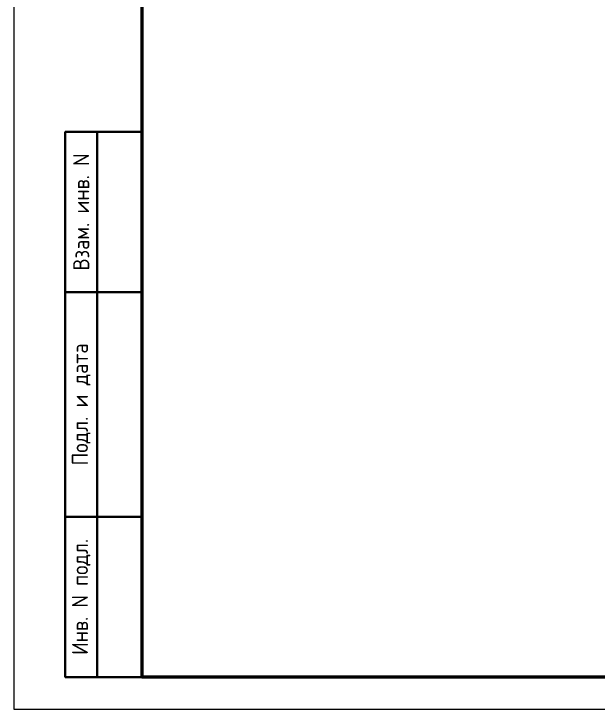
# Model space of a CAD drawing. Header units: millimetres. Extents: x 1499747 to 4230374, y -28481 to 441852.
# Drawn here: x 4000660 to 4019605, y 351399 to 373938 of the extents above; entities that cross this region are included whole.
import ezdxf
from ezdxf.enums import TextEntityAlignment as Align

# ---------------------------------------------------------------- set-up
doc = ezdxf.new("R2010")
doc.units = ezdxf.units.MM
doc.header["$MEASUREMENT"] = 0
doc.styles.add('СПДС', font='isocpeur.ttf', dxfattribs={"width": 0.9})

# ---------------------------------------------------------------- blocks, each defined once
blk = doc.blocks.new('*U32')
at = {"lineweight": 0}
blk.add_lwpolyline([(-415, -5), (5, -5), (5, 292), (-415, 292)], close=True, dxfattribs=at)
at = {"color": 0, "linetype": 'Continuous', "lineweight": 50}
blk.add_lwpolyline([(-395, 287), (0, 287), (0, 0), (-395, 0)], close=True, dxfattribs=at)
at = {"lineweight": 35}
for points in [[(-395, 85), (-407, 85), (-407, 0), (-395, 0)], [(-402, 0), (-402, 85)], [(-395, 60), (-407, 60)], [(-395, 25), (-407, 25)]]:
    blk.add_lwpolyline(points, dxfattribs=at)
at = {"lineweight": -2, "char_height": 2.5, "attachment_point": 5, "rotation": 90, "style": 'СПДС'}
for s, insert, width in [('Взам. инв. N', (-404.5, 72.5), 24.9913), ('Подл. и дата', (-404.5, 42.5), 34.9913), ('Инв. N подл.', (-404.5, 12.5), 24.9913)]:
    blk.add_mtext(s, dxfattribs=dict(at, insert=insert, width=width))
at = {"style": 'СПДС'}
for tag, p in [('ШИФР_ПРОЕКТА_ЛИСТ2', (-65, 7.5)), ('ЛИСТ_второй', (-5, 5))]:
    blk.add_attdef(tag, text='', height=2.5, dxfattribs=at).set_placement(p, align=Align.MIDDLE_CENTER)

msp = doc.modelspace()

# ---------------------------------------------------------------- block references
at = {"lineweight": 0, "xscale": 207.9448740141517, "yscale": 207.9448740141517, "zscale": 207.9448740141517}
msp.add_blockref('*U32', (4086956.71919, 352439.18272), dxfattribs=at)

doc.saveas('drawing.dxf')
